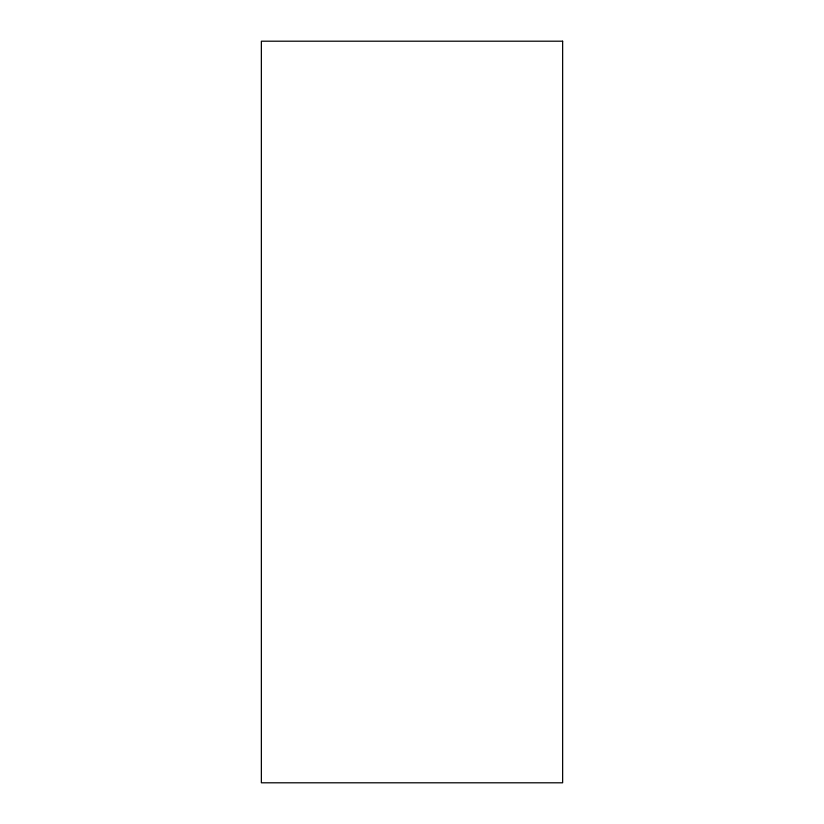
<?xml version="1.0" encoding="UTF-8"?>
<svg xmlns="http://www.w3.org/2000/svg" width="824" height="824" viewBox="0 0 824 824"><rect width="100%" height="100%" fill="white"/><g stroke="black" fill="none" stroke-linecap="round" stroke-linejoin="round"><path stroke-width="1.24" d="M562.638 41.2L261.363 41.2L261.363 782.8L562.638 782.8L562.638 41.2"/></g></svg>
